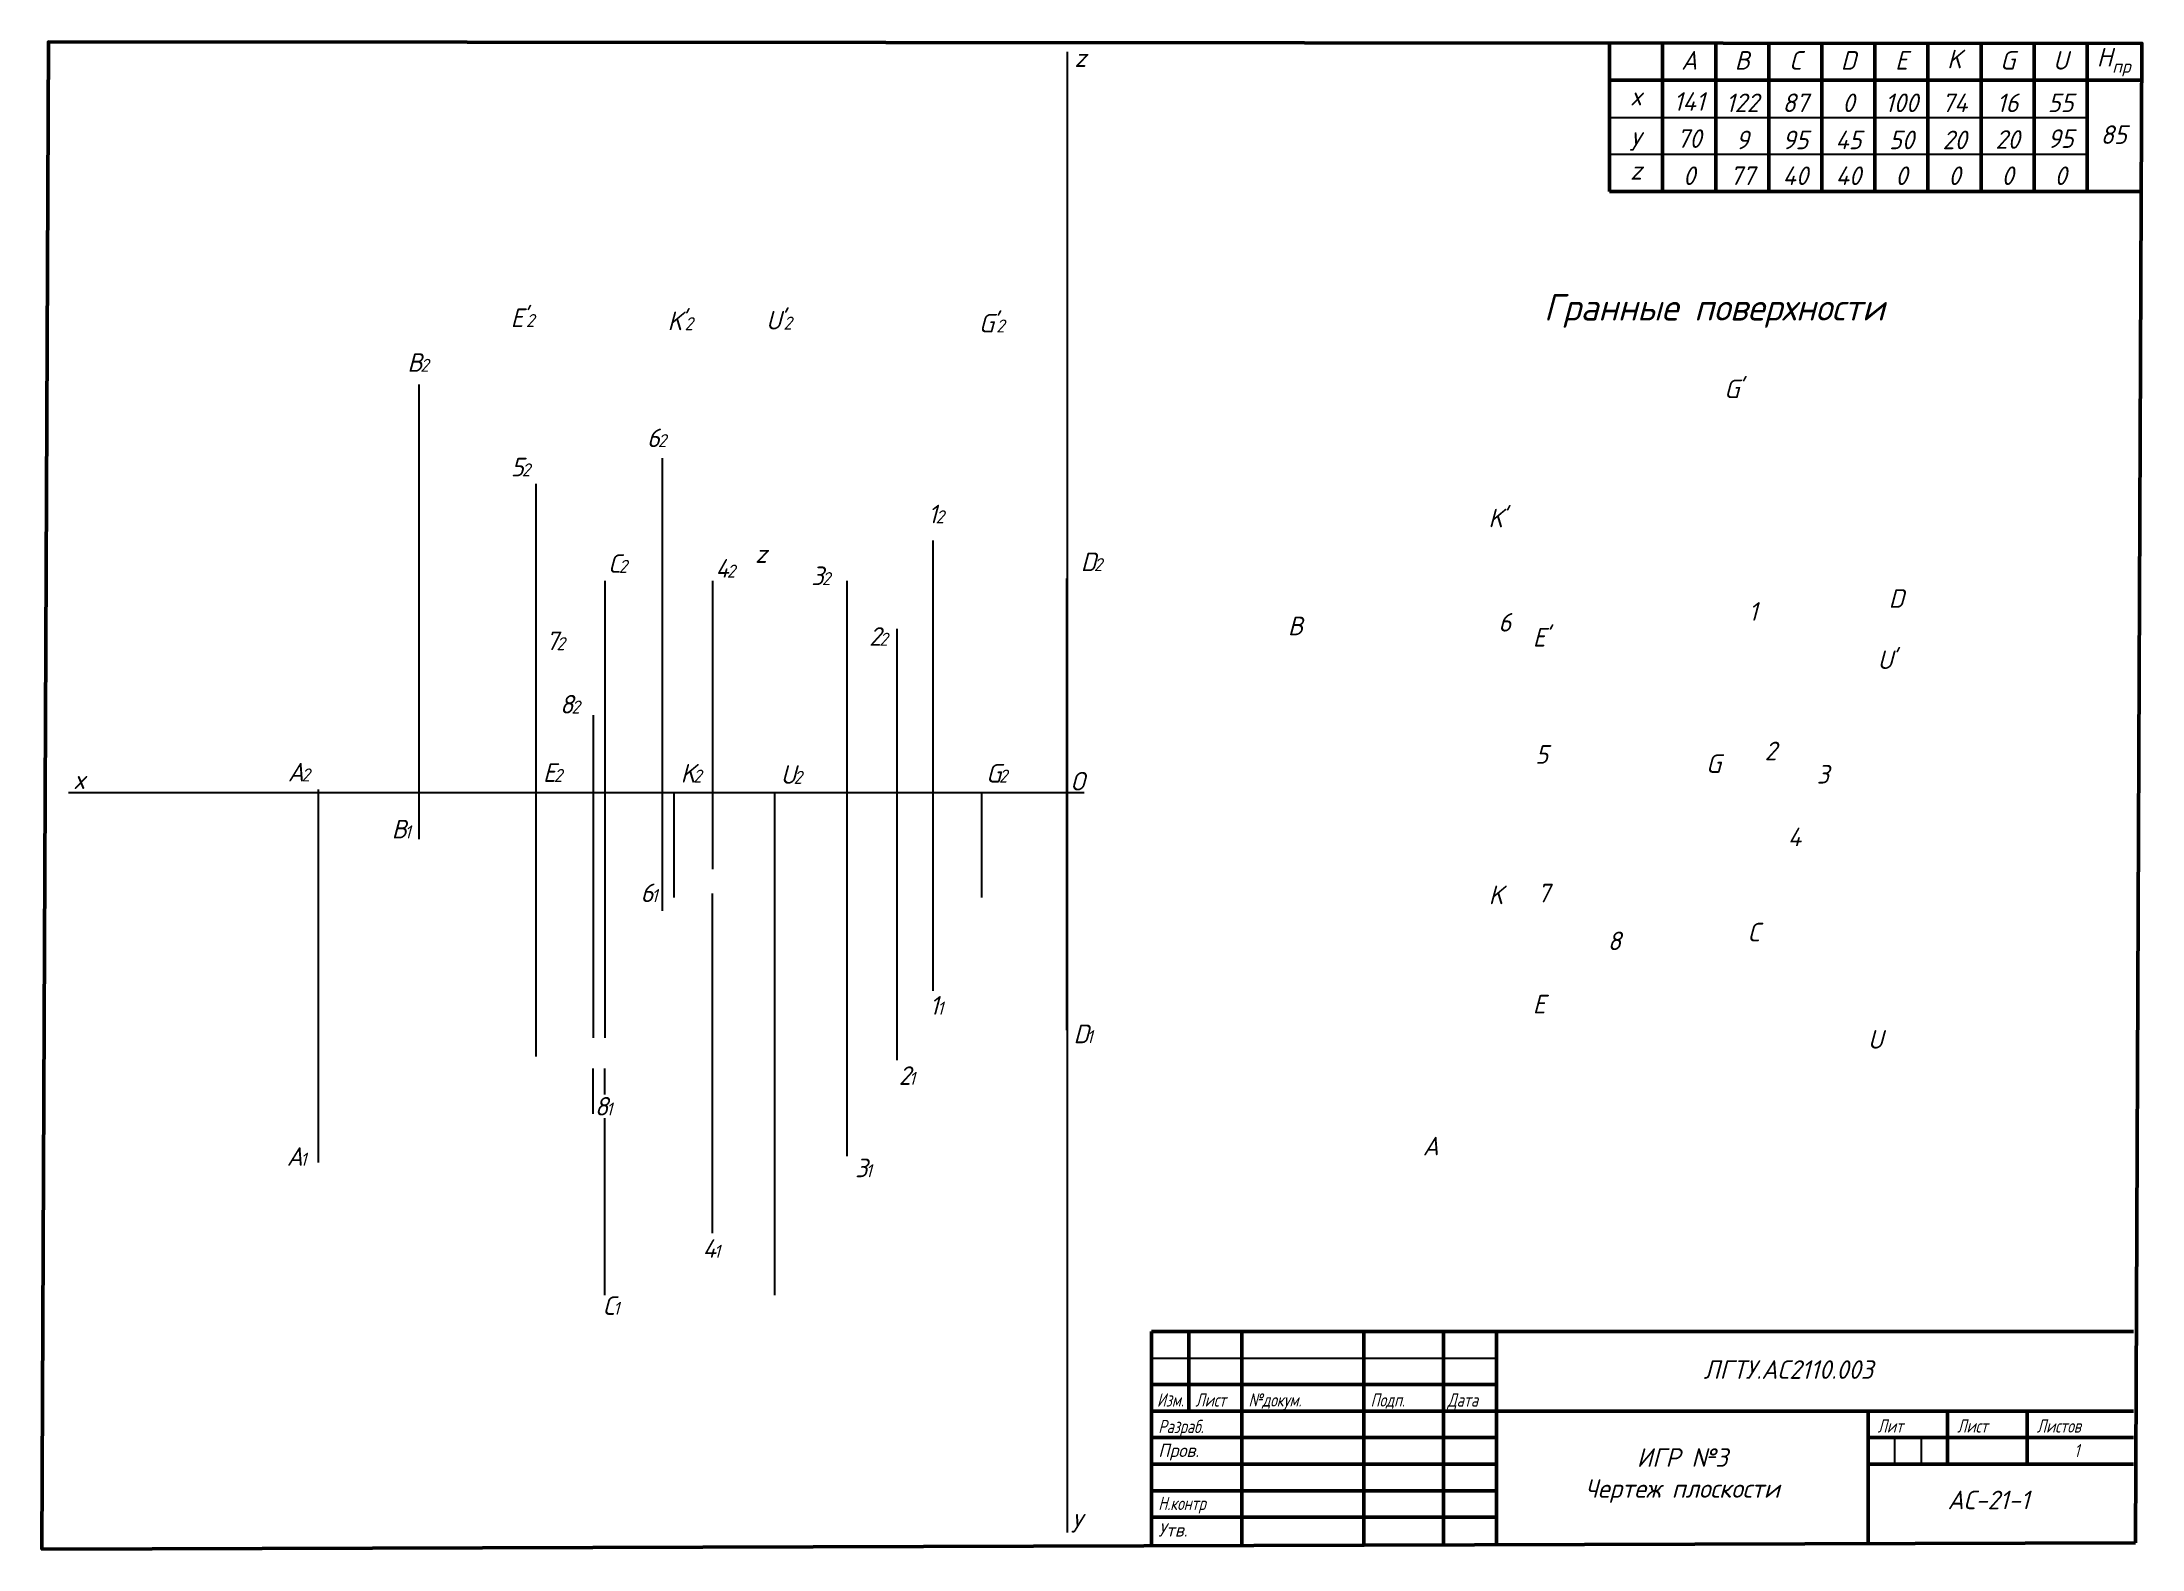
# Paper-space layout 'Лист3' of a CAD drawing. Header units: millimetres. Extents: x 17 to 413, y 7 to 291.
import ezdxf

# ---------------------------------------------------------------- set-up
doc = ezdxf.new("R2010")
doc.units = ezdxf.units.MM
doc.layers.add('Проеккционная', color=240, linetype='Continuous', lineweight=25)
doc.layers.add('Сплошная тонкая', color=250, linetype='Continuous', lineweight=25)
doc.styles.add('ЕСКД', font='GOST Common.ttf', dxfattribs={"oblique": 15, "height": 2.5})
doc.styles.add('ЕСКД 3.5-1.0', font='GOST Common.ttf', dxfattribs={"oblique": 15, "height": 3.5})

psp = doc.layouts.new('Лист3')

# ---------------------------------------------------------------- linework, layer by layer
psp.add_line((210.42, 289.17), (210.42, 10.01))
at = {"linetype": 'ByBlock', "lineweight": 50}
for p, q in [((312.65, 262.8), (312.65, 290.8)), ((322.65, 262.8), (322.65, 290.8)), ((332.65, 262.8), (332.65, 290.8)), ((342.65, 262.8), (342.65, 290.8)), ((352.65, 290.8), (352.65, 262.8)), ((362.65, 290.8), (362.65, 262.8)), ((372.65, 290.8), (372.65, 262.8)), ((382.65, 290.8), (382.65, 262.8)), ((392.65, 290.8), (392.65, 262.8)), ((402.65, 290.8), (402.65, 262.8)), ((312.65, 283.8), (412.65, 283.8)), ((312.65, 262.8), (412.65, 262.8))]:
    psp.add_line(p, q, dxfattribs=at)
at = {"color": 7, "linetype": 'Continuous', "lineweight": 25}
psp.add_line((22.23, 149.54), (213.62, 149.54), dxfattribs=at)
at = {"lineweight": 50}
for p, q in [((411.35, 47.91), (226.35, 47.91)), ((226.35, 47.91), (226.35, 7.91)), ((233.35, 47.91), (233.35, 32.91)), ((243.35, 47.91), (243.35, 7.91)), ((266.35, 47.91), (266.35, 7.91)), ((281.35, 47.91), (281.35, 7.91)), ((291.35, 47.91), (291.35, 7.91)), ((291.35, 37.91), (226.35, 37.91)), ((411.35, 32.91), (226.35, 32.91)), ((361.35, 32.91), (361.35, 7.91)), ((376.35, 32.91), (376.35, 22.91)), ((391.35, 32.91), (391.35, 22.91)), ((226.35, 27.91), (291.35, 27.91)), ((361.35, 27.91), (411.35, 27.91)), ((291.35, 22.91), (226.35, 22.91)), ((361.35, 22.91), (411.35, 22.91)), ((291.35, 17.91), (226.35, 17.91)), ((291.35, 12.91), (226.35, 12.91))]:
    psp.add_line(p, q, dxfattribs=at)
at = {"linetype": 'ByBlock', "lineweight": 50}
psp.add_lwpolyline([(411.78, 8.06), (412.98, 290.74), (18.48, 291.02), (17.26, 6.91)], close=True, dxfattribs=at)
at = {"layer": 'Проеккционная'}
for p, q in [((88.3, 226.43), (88.3, 140.75)), ((134.11, 212.53), (134.11, 127.23)), ((110.3, 207.72), (110.3, 99.75)), ((185.16, 197.05), (185.16, 112.17)), ((123.3, 189.43), (123.3, 103.26)), ((143.62, 189.43), (143.62, 135.09)), ((168.94, 189.43), (168.94, 80.98)), ((210.3, 189.87), (210.3, 104.75)), ((178.35, 180.36), (178.35, 99.08)), ((121.11, 164.12), (121.11, 103.27)), ((69.3, 150.07), (69.3, 79.77)), ((136.3, 149.43), (136.3, 129.75)), ((155.3, 149.43), (155.3, 54.75)), ((194.3, 149.43), (194.3, 129.75)), ((143.62, 66.43), (143.62, 130.49)), ((121.11, 88.93), (121.11, 97.48)), ((123.32, 92.58), (123.32, 97.47)), ((123.3, 54.75), (123.3, 88.12))]:
    psp.add_line(p, q, dxfattribs=at)
at = {"layer": 'Сплошная тонкая'}
for p, q in [((312.65, 276.8), (402.65, 276.8)), ((402.65, 269.8), (312.65, 269.8)), ((226.35, 42.91), (291.35, 42.91)), ((366.35, 27.91), (366.35, 22.91)), ((371.35, 27.91), (371.35, 22.91))]:
    psp.add_line(p, q, dxfattribs=at)

# ---------------------------------------------------------------- texts
at = {"color": 7, "linetype": 'Continuous', "lineweight": 25, "char_height": 3.5, "style": 'ЕСКД 3.5-1.0'}
for s, width, heights, insert, attachment_point in [('\\pxqc;A', 10, [11], (327.66, 287.55), 5), ('\\pxqc;B', 10, [11], (337.66, 287.55), 5), ('\\pxqc;C', 10, [11], (347.66, 287.55), 5), ('\\pxqc;D', 10, [11], (357.66, 287.55), 5), ('\\pxqc;E', 10, [11], (367.66, 287.55), 5), ('\\pxqc;K', 10, [11], (377.65, 287.8), 5), ('\\pxqc;G', 10, [11], (387.65, 287.55), 5), ('\\pxqc;U', 10, [11], (397.65, 287.55), 5), ('\\A1;\\pxqc;{\\T1;H\\H0.7x;\\S^ пр;}', 10, [11], (407.65, 287.55), 5), ('z', 3.3456, [0], (211.8, 289.8), 1), ('\\pxqc;x', 10, [5.5], (317.65, 280.8), 5), ('141', 10, [11], (327.65, 279.8), 5), ('\\pxqc;122', 10, [11], (337.66, 279.55), 5), ('\\pxqc;87', 10, [11], (347.66, 279.55), 5), ('\\pxqc;0', 10, [11], (357.66, 279.55), 5), ('\\pxqc;100', 10, [11], (367.66, 279.55), 5), ('\\pxqc;74', 10, [11], (377.66, 279.55), 5), ('\\pxqc;16', 10, [11], (387.65, 279.55), 5), ('\\pxqc;55', 10, [11], (397.65, 279.55), 5), ('\\pxqc;y', 10, [4.5], (317.65, 272.8), 5), ('\\pxqc;70', 10, [11], (327.65, 272.8), 5), ('\\pxqc;9', 10, [11], (337.66, 272.55), 5), ('\\pxqc;95', 10, [11], (347.66, 272.55), 5), ('\\pxqc;45', 10, [11], (357.66, 272.55), 5), ('\\pxqc;50', 10, [11], (367.66, 272.55), 5), ('\\pxqc;20', 10, [11], (377.66, 272.55), 5), ('\\pxqc;20', 10, [11], (387.65, 272.64), 5), ('\\pxqc;95', 10, [11], (397.65, 272.8), 5), ('\\pxqc;85', 10, [11], (407.65, 273.55), 5), ('\\pxqc;z', 10, [5.25], (317.65, 266.8), 5), ('\\pxqc;0', 10, [11], (327.65, 265.8), 5), ('\\pxqc;77', 10, [11], (337.65, 265.8), 5), ('\\pxqc;40', 10, [11], (347.65, 265.8), 5), ('\\pxqc;40', 10, [11], (357.65, 265.8), 5), ('\\pxqc;0', 10, [11], (367.65, 265.8), 5), ('\\pxqc;0', 10, [11], (377.65, 265.8), 5), ('\\pxqc;0', 10, [11], (387.65, 265.8), 5), ('\\pxqc;0', 10, [11], (397.65, 265.8), 5), ("{\\T0.75;E'\\H0.7x;\\S^ 2;}", 5.8375, [4.88], (105.58, 240.78), 1), ("{\\T0.75;K'\\H0.7x;\\S^ 2;}", 5.8375, [4.88], (135.15, 240.18), 1), ("{\\T0.75;U'\\H0.7x;\\S^ 2;}", 5.8375, [4.88], (153.68, 240.3), 1), ("{\\T0.75;G'\\H0.7x;\\S^ 2;}", 5.8375, [4.88], (193.8, 239.75), 1), ('{\\T0.75;B\\H0.7x;\\S^ 2;}', 5.8375, [4.88], (86.11, 232.34), 1), ("{\\T0.75;G'}", 5.8375, [4.88], (334.24, 227.37), 1), ('{\\T0.75;6\\H0.7x;\\S^ 2;}', 5.8375, [4.88], (131.25, 218.14), 1), ('{\\T0.75;5\\H0.7x;\\S^ 2;}', 5.8375, [4.88], (105.6, 212.63), 1), ('{\\T0.75;1\\H0.7x;\\S^ 2;}', 5.8375, [4.88], (184.23, 203.78), 1), ("{\\T0.75;K'}", 5.8375, [4.88], (289.81, 203.02), 1), ('{\\T0.75;C\\H0.7x;\\S^ 2;}', 5.8375, [4.88], (123.9, 194.44), 1), ('z', 3.4765, [0], (151.63, 196.31), 1), ('{\\T0.75;D\\H0.7x;\\S^ 2;}', 5.8375, [4.88], (213.01, 194.76), 1), ('{\\T0.75;4\\H0.7x;\\S^ 2;}', 5.8375, [4.88], (144.17, 193.54), 1), ('{\\T0.75;3\\H0.7x;\\S^ 2;}', 5.8375, [4.88], (162.22, 192.13), 1), ('{\\T0.75;D}', 5.8375, [4.88], (365.25, 187.86), 1), ('{\\T0.75;B}', 5.8375, [4.88], (252.04, 182.68), 1), ('{\\T0.75;6}', 5.8375, [4.88], (291.7, 183.37), 1), ('{\\T0.75;1}', 5.8375, [4.88], (338.86, 185.42), 1), ('{\\T0.75;7\\H0.7x;\\S^ 2;}', 5.8375, [4.88], (112.21, 179.86), 1), ('{\\T0.75;2\\H0.7x;\\S^ 2;}', 5.8375, [4.88], (173.1, 180.7), 1), ("{\\T0.75;E'}", 5.8375, [4.88], (298.19, 180.54), 1), ("{\\T0.75;U'}", 5.8375, [4.88], (363.13, 176.29), 1), ('{\\T0.75;8\\H0.7x;\\S^ 2;}', 5.8375, [4.88], (114.87, 167.92), 1), ('{\\T0.75;5}', 5.8375, [4.88], (298.66, 158.46), 1), ('{\\T0.75;2}', 5.8375, [4.88], (341.87, 159.11), 1), ('{\\T0.75;A\\H0.7x;\\S^ 2;}', 5.8375, [4.88], (63.59, 155.12), 1), ('{\\T0.75;E\\H0.7x;\\S^ 2;}', 5.8375, [4.88], (111.67, 155.02), 1), ('{\\T0.75;K\\H0.7x;\\S^ 2;}', 5.8375, [4.88], (137.61, 154.9), 1), ('{\\T0.75;U\\H0.7x;\\S^ 2;}', 5.8375, [4.88], (156.44, 154.66), 1), ('{\\T0.75;G\\H0.7x;\\S^ 2;}', 5.8375, [4.88], (195.16, 154.9), 1), ('{\\T0.75;G}', 5.8375, [4.88], (330.82, 156.72), 1), ('{\\T0.75;3}', 5.8375, [4.88], (351.67, 154.71), 1), ('x', 3.3456, [0], (23.15, 153.7), 1), ('O', 2.6726, [0], (210.97, 153.41), 1), ('{\\T0.75;B\\H0.7x;\\S^ 1;}', 5.8375, [4.88], (83.16, 144.37), 1), ('{\\T0.75;4}', 5.8375, [4.88], (346.24, 142.9), 1), ('{\\T0.75;6\\H0.7x;\\S^ 1;}', 5.8375, [4.88], (130.04, 132.37), 1), ('{\\T0.75;K}', 5.8375, [4.88], (289.88, 131.97), 1), ('{\\T0.75;7}', 5.8375, [4.88], (299.05, 132.32), 1), ('{\\T0.75;8}', 5.8375, [4.88], (312.3, 123.31), 1), ('{\\T0.75;C}', 5.8375, [4.88], (338.6, 124.96), 1), ('{\\T0.75;1\\H0.7x;\\S^ 1;}', 5.8375, [4.88], (184.52, 111.15), 1), ('{\\T0.75;E}', 5.8375, [4.88], (298.19, 111.39), 1), ('{\\T0.75;D\\H0.7x;\\S^ 1;}', 5.8375, [4.88], (211.64, 105.77), 1), ('{\\T0.75;U}', 5.8375, [4.88], (361.32, 104.73), 1), ('{\\T0.75;2\\H0.7x;\\S^ 1;}', 5.8375, [4.88], (178.69, 97.91), 1), ('{\\T0.75;8\\H0.7x;\\S^ 1;}', 5.8375, [4.88], (121.43, 92.13), 1), ('{\\T0.75;A}', 5.8375, [4.88], (277.46, 84.63), 1), ('{\\T0.75;A\\H0.7x;\\S^ 1;}', 5.8375, [4.88], (63.39, 82.67), 1), ('{\\T0.75;3\\H0.7x;\\S^ 1;}', 5.8375, [4.88], (170.47, 80.5), 1), ('{\\T0.75;4\\H0.7x;\\S^ 1;}', 5.8375, [4.88], (141.75, 65.31), 1), ('{\\T0.75;C\\H0.7x;\\S^ 1;}', 5.8375, [4.88], (122.86, 54.55), 1), ('y', 3.2072, [0], (211.26, 14.58), 1)]:
    psp.add_mtext_dynamic_manual_height_columns(s, width=width, gutter_width=17.5, heights=heights, dxfattribs=dict(at, insert=insert, attachment_point=attachment_point))
at = {"attachment_point": 1, "style": 'ЕСКД'}
for s, width, gutter_width, heights, insert, char_height in [('ЛГТУ.АС2110.003', 40.3791, 12.5, [5], (330.35, 42.49), 3.5), ('{\\W0.8;Изм.}', 5.9845, 12.5, [3.34], (227.36, 36.26), 2.5), ('{\\W0.8;Лист}', 10, 12.5, [5], (234.61, 36.26), 2.5), ('{\\W0.8;№докум.}', 17.5, 12.5, [5], (244.61, 36.27), 2.5), ('{\\W0.8;Подп.}', 10, 12.5, [5], (267.61, 36.26), 2.5), ('{\\W0.8;Дата}', 10, 12.5, [5], (282.11, 36.26), 2.5), ('{\\W0.8;Разраб.}', 10, 12.5, [5], (227.61, 31.26), 2.5), ('{\\W0.8;Лит}', 10, 12.5, [5], (363.16, 31.36), 2.5), ('{\\W0.8;Лист}', 10, 12.5, [5], (378.16, 31.36), 2.5), ('{\\W0.8;Листов}', 10, 12.5, [5], (393.16, 31.36), 2.5), ('Пров.', 10, 12.5, [5], (227.61, 26.76), 2.5), ('\\pxqc;ИГР №3\\PЧертеж плоскости', 70, 0, [15.7], (291.35, 25.91), 3.5), ('{\\W0.8;1}', 2.5, 12.5, [2.91], (400.2, 26.72), 2.5), ('{\\W0.8;Н.контр}', 10, 12.5, [5], (227.61, 16.76), 2.5), ('АС-21-1', 25, 12.5, [5], (376.35, 17.91), 3.5), ('Утв.', 10, 12.5, [5], (227.61, 11.76), 2.5)]:
    psp.add_mtext_dynamic_manual_height_columns(s, width=width, gutter_width=gutter_width, heights=heights, dxfattribs=dict(at, insert=insert, char_height=char_height))
at = {"layer": 'Сплошная тонкая', "insert": (300.27, 243.5), "char_height": 5, "attachment_point": 1, "style": 'ЕСКД 3.5-1.0'}
psp.add_mtext_dynamic_manual_height_columns('Гранные поверхности', width=70.5417, gutter_width=17.5, heights=[0], dxfattribs=at)

doc.saveas('drawing.dxf')
